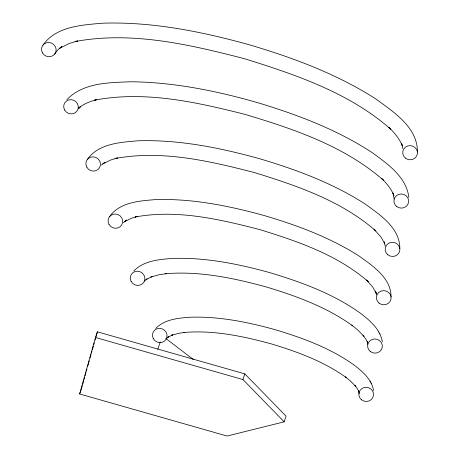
<?xml version="1.0" encoding="UTF-8"?>
<svg xmlns="http://www.w3.org/2000/svg" width="459" height="459" viewBox="0 0 459 459"><rect width="100%" height="100%" fill="white"/><g stroke="black" fill="none" stroke-linecap="round" stroke-linejoin="round"><path stroke-width="0.69" d="M391.074 297.007C391.177 278.005 372.978 266.088 359.231 256.133C330.032 237.435 297.18 225.243 264.063 215.501C228.777 205.787 192.269 198.443 155.498 199.596C139.364 200.927 119.73 202.189 109.512 216.659M399.852 248.669C399.978 227.756 379.845 214.686 364.739 203.727C332.236 182.911 295.659 169.342 258.796 158.493C219.517 147.678 178.884 139.502 137.947 140.793C120.252 142.324 98.501 143.501 87.325 159.485M417.409 151.998C417.77 127.298 393.392 111.858 375.755 98.909C336.636 73.865 292.63 57.53 248.267 44.477C201.002 31.464 152.101 21.63 102.845 23.179C81.96 25.01 56.17 26.255 42.957 45.143M79.636 393.971L95.483 337.485L97.4 331.823L244.854 373.896L286.083 416.17L284.167 421.832L227.096 436.05L79.636 393.971L81.559 388.308M81.748 387.62L82.327 385.554M82.718 384.177L83.681 380.735M84.066 379.352L84.645 377.287M85.035 375.91L85.999 372.467M86.384 371.09L86.963 369.019M87.738 366.265L89.287 360.757M90.056 357.997L91.025 354.555M91.41 353.178L91.989 351.112M92.374 349.729L93.343 346.287M93.728 344.91L94.307 342.844M95.082 340.085L97.4 331.823M157.798 349.305L160.306 341.898M284.167 421.832L242.937 379.559L244.854 373.896M54.684 54.093L57.616 50.054L61.902 46.451L59.75 48.218L69.309 43.45L77.611 40.949L75.138 41.534C131.647 30.971 189.561 44.523 244.211 58.632C295.825 74.651 349.442 92.907 390.724 129.163L388.939 127.384C394.476 132.749 399.519 138.796 402.451 146.008M66.853 99.695C83.188 82.454 109.5 82.586 131.526 81.765C174.569 82.333 217.118 90.997 258.354 102.879C298.143 114.911 337.589 129.903 372.496 152.813C387.74 163.995 406.473 177.025 408.843 197.399M78.449 108.846L80.549 106.591L78.369 108.376C83.463 103.866 89.998 101.473 96.476 99.718L94.606 100.165C144.728 90.538 196.154 102.053 244.796 114.325C293.766 128.979 344.491 146.071 383.54 180.318L381.745 178.54C386.702 183.468 391.384 188.947 393.897 195.557L392.967 192.912L394.166 199.051M133.81 270.925C143.931 260.614 159.416 259.341 173.049 258.406C205.661 257.379 238.032 263.891 269.324 272.508C301.305 282.067 333.418 293.783 360.717 313.44C370.109 320.657 380.362 329.482 382.347 341.846M155.733 328.455C164.678 319.217 178.476 318.035 190.6 317.215C219.046 316.314 247.292 322 274.591 329.516C302.487 337.853 330.497 348.077 354.314 365.221C362.725 371.647 371.813 379.576 373.563 390.615M101.468 165.12L104.991 162.159L102.833 163.92L110.711 159.996L117.55 157.936L115.071 158.527C161.757 149.8 209.597 160.994 254.739 172.647C297.375 185.878 341.668 200.956 375.766 230.906L373.982 229.133L381.05 237.142L384.808 243.867L384.183 241.83L385.256 246.099M123.391 222.649L126.535 220.01L124.378 221.777L131.406 218.272L137.516 216.43L135.044 217.021C176.807 209.212 219.614 219.23 260.001 229.655C298.149 241.491 337.778 254.986 368.29 281.78L366.5 280.007L372.811 287.156L376.437 293.703L375.508 291.058L376.472 294.867M144.327 281.189L147.104 278.86L145.922 279.629L152.107 276.542L150.839 277.007L159.388 274.689L166.29 273.656L165.142 273.776C198.959 270.833 232.793 277.884 265.268 286.663C295.871 295.808 326.601 307.025 352.724 325.833L351.818 325.138L357.418 329.677L363.855 336.212L363.023 335.168L365.886 339.144L367.768 342.936L367.154 341.651L367.831 344.342M166.256 338.725L168.648 336.711L167.466 337.48L172.808 334.818L171.54 335.282L178.935 333.274L184.908 332.379L183.761 332.505C213.062 329.952 242.386 336.063 270.529 343.671C297.053 351.594 323.681 361.313 346.321 377.614L345.42 376.919L350.263 380.844L355.834 386.501L354.996 385.457L357.475 388.888L359.099 392.164M95.483 337.485L242.937 379.559M165.762 338.438L193.578 359.667M378.428 331.329L378.767 331.943M379.587 333.423L379.926 334.043M370.017 381.079L370.35 381.693M371.027 382.909L371.371 383.529M402.216 145.348L401.522 143.363L402.83 148.561M358.485 390.884L359.219 393.788M42.417 52.819A7.384 7.051 27.9 0 0 55.08 53.531A7.384 7.051 27.9 0 0 48.958 42.503A7.384 7.051 27.9 0 0 42.417 52.819M405.354 158.068A7.384 7.063 9.4 0 0 417.351 154.017A7.384 7.063 9.4 0 0 407.54 146.037A7.384 7.063 9.4 0 0 405.354 158.068M64.599 109.994A7.384 7.051 27.9 0 0 77.267 110.705A7.384 7.051 27.9 0 0 71.145 99.678A7.384 7.051 27.9 0 0 64.599 109.994M396.576 206.407A7.384 7.063 9.4 0 0 408.573 202.35A7.384 7.063 9.4 0 0 398.756 194.375A7.384 7.063 9.4 0 0 396.576 206.407M86.785 167.168A7.384 7.051 27.9 0 0 99.454 167.874A7.384 7.051 27.9 0 0 93.326 156.852A7.384 7.051 27.9 0 0 86.785 167.168M387.798 254.745A7.384 7.063 9.4 0 0 399.789 250.689A7.384 7.063 9.4 0 0 389.978 242.708A7.384 7.063 9.4 0 0 387.798 254.745M108.972 224.342A7.384 7.051 27.9 0 0 121.641 225.048A7.384 7.051 27.9 0 0 115.513 214.026A7.384 7.051 27.9 0 0 108.972 224.342M379.014 303.083A7.384 7.063 9.4 0 0 391.011 299.027A7.384 7.063 9.4 0 0 381.2 291.046A7.384 7.063 9.4 0 0 379.014 303.083M131.159 281.51A7.384 7.051 27.9 0 0 143.822 282.222A7.384 7.051 27.9 0 0 137.7 271.2A7.384 7.051 27.9 0 0 131.159 281.51M370.235 351.416A7.384 7.063 9.4 0 0 382.232 347.365A7.384 7.063 9.4 0 0 372.415 339.385A7.384 7.063 9.4 0 0 370.235 351.416M153.34 338.685A7.384 7.051 27.9 0 0 166.009 339.396A7.384 7.051 27.9 0 0 159.887 328.369A7.384 7.051 27.9 0 0 153.34 338.685M361.457 399.755A7.384 7.063 9.4 0 0 373.454 395.698A7.384 7.063 9.4 0 0 363.637 387.723A7.384 7.063 9.4 0 0 361.457 399.755"/></g></svg>
